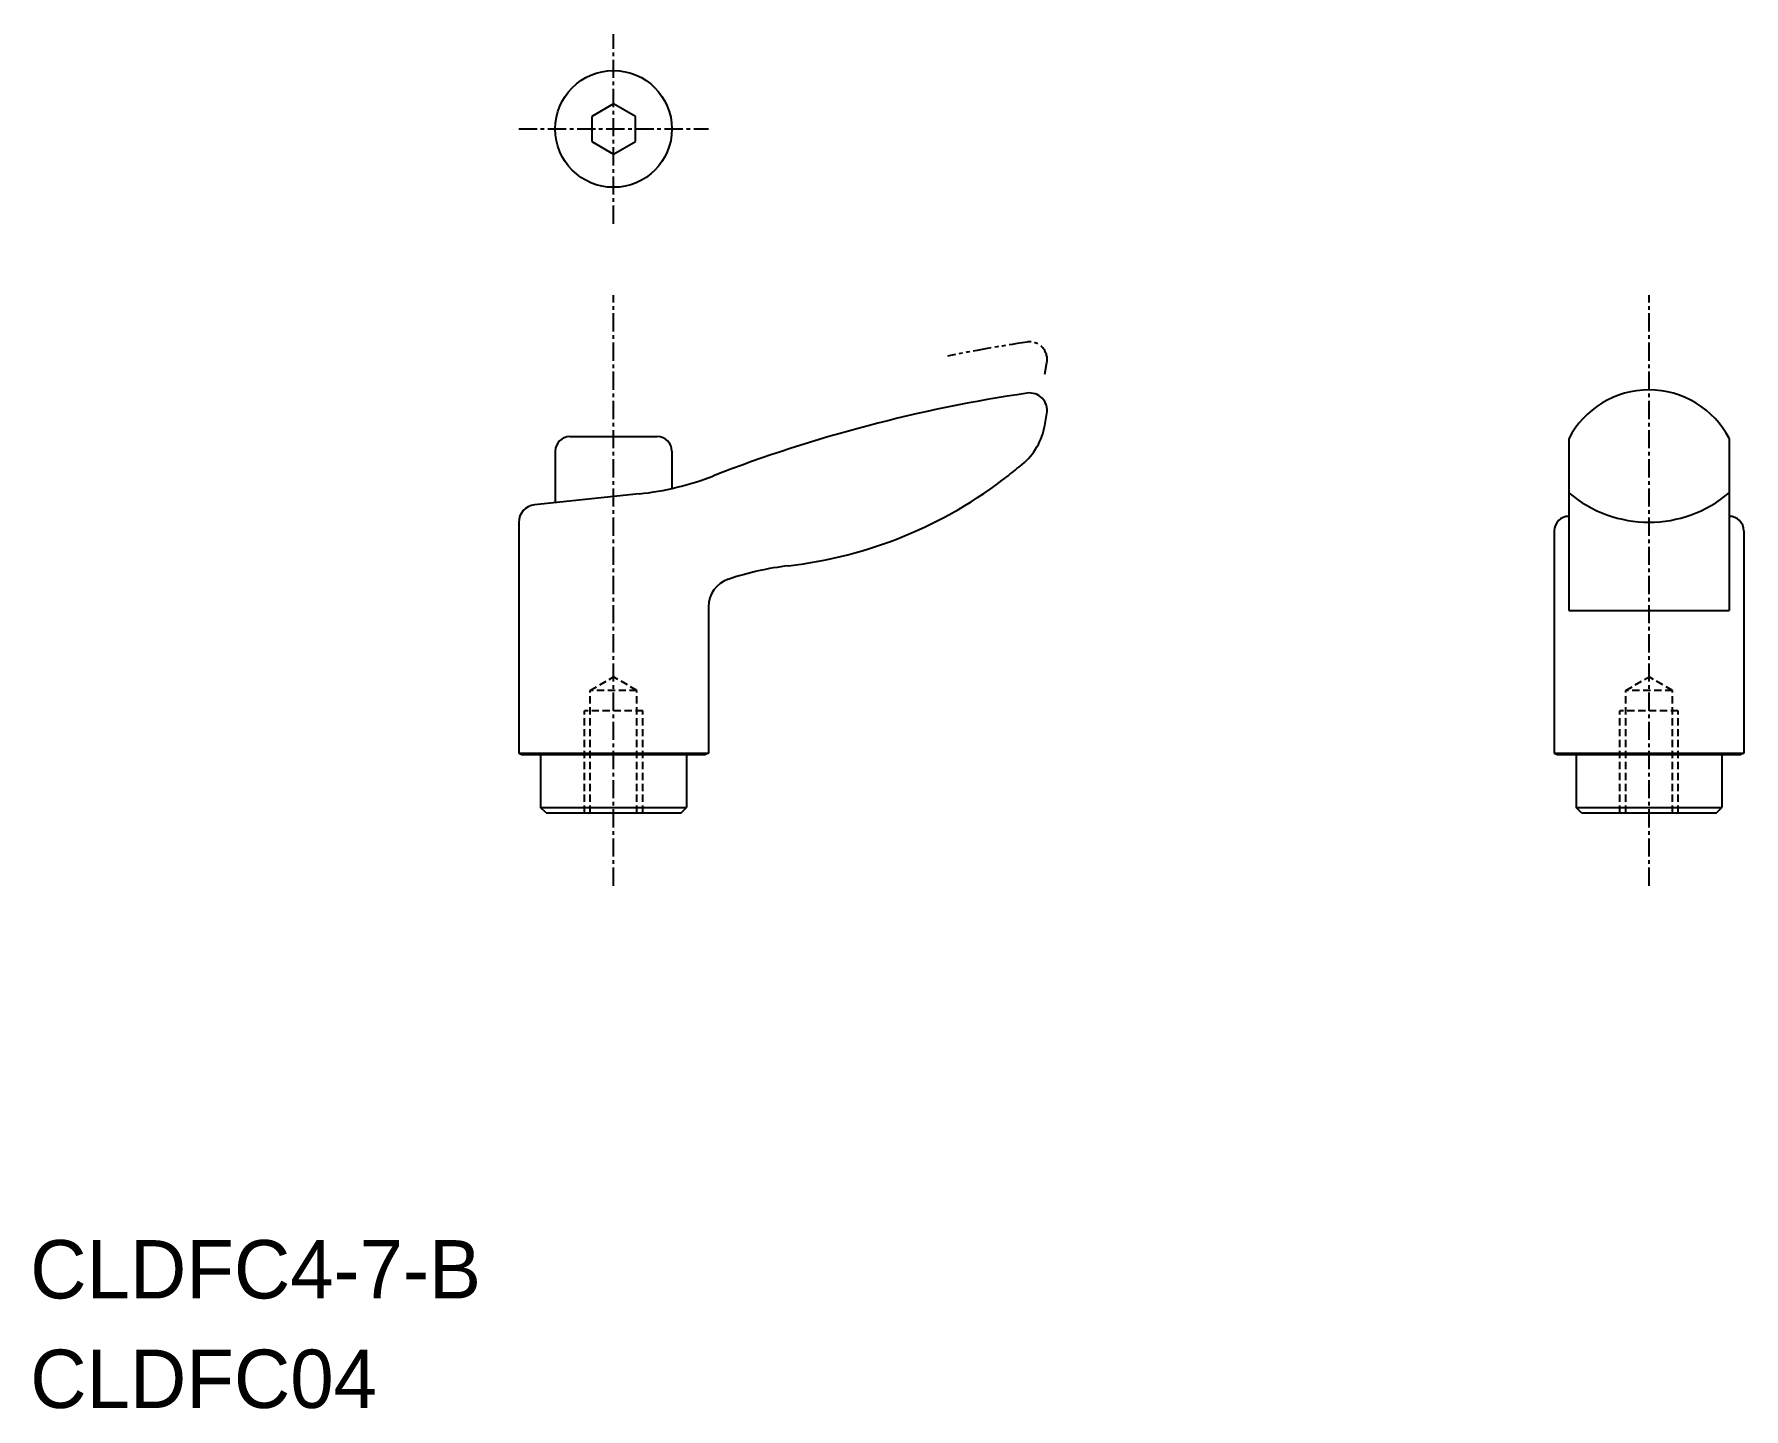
# Model space of a CAD drawing. Extents: x 0 to 117, y 0 to 94.
import ezdxf

# ---------------------------------------------------------------- set-up
doc = ezdxf.new("R2010")
doc.units = 0
for name, pattern in [('CENTER', [2, 1.25, -0.25, 0.25, -0.25]), ('DASHED', [0.75, 0.5, -0.25]), ('PHANTOM', [2.5, 1.25, -0.25, 0.25, -0.25, 0.25, -0.25])]:
    doc.linetypes.add(name, pattern=pattern)
doc.layers.get('0').update_dxf_attribs({"linetype": 'CONTINUOUS'})
doc.layers.add('CENTER', color=1, linetype='CENTER')

msp = doc.modelspace()

# ---------------------------------------------------------------- linework, layer by layer
at = {"color": 1, "linetype": 'CENTER'}
for p, q in [((40, 81.19), (40, 94.19)), ((33.5, 87.69), (46.5, 87.69))]:
    msp.add_line(p, q, dxfattribs=at)
at = {"color": 7, "linetype": 'CONTINUOUS'}
for p, q in [((40, 89.42), (38.5, 88.55)), ((41.5, 88.55), (40, 89.42)), ((38.5, 88.55), (38.5, 86.82)), ((41.5, 86.82), (41.5, 88.55)), ((38.5, 86.82), (40, 85.96)), ((40, 85.96), (41.5, 86.82)), ((69.57, 67.37), (69.71, 68.18)), ((37, 66.6), (43, 66.6)), ((105.5, 66.45), (105.5, 54.67)), ((116.5, 66.45), (116.5, 54.67)), ((36, 65.6), (36, 62.07)), ((44, 65.6), (44, 63.09)), ((41.75, 62.67), (34.57, 61.91)), ((33.5, 60.72), (33.5, 44.89)), ((104.5, 60.13), (104.5, 44.89)), ((117.5, 60.13), (117.5, 44.89)), ((46.5, 54.92), (46.5, 44.89)), ((105.5, 54.67), (116.5, 54.67)), ((33.5, 44.89), (46.5, 44.89)), ((33.5, 44.89), (33.7, 44.8)), ((33.7, 44.8), (46.3, 44.8)), ((33.7, 44.8), (46.3, 44.8)), ((35, 44.8), (35, 41.17)), ((45, 44.8), (45, 41.17)), ((46.5, 44.89), (46.3, 44.8)), ((104.5, 44.89), (117.5, 44.89)), ((104.5, 44.89), (104.7, 44.8)), ((104.7, 44.8), (117.3, 44.8)), ((106, 44.8), (106, 41.17)), ((116, 44.8), (116, 41.17)), ((117.5, 44.89), (117.3, 44.8)), ((35, 41.17), (45, 41.17)), ((35.37, 40.8), (35, 41.17)), ((44.63, 40.8), (45, 41.17)), ((106, 41.17), (116, 41.17)), ((106.37, 40.8), (106, 41.17)), ((115.63, 40.8), (116, 41.17)), ((35.37, 40.8), (44.63, 40.8)), ((106.37, 40.8), (115.63, 40.8))]:
    msp.add_line(p, q, dxfattribs=at)
at = {"color": 3, "linetype": 'PHANTOM'}
msp.add_line((69.57, 70.87), (69.71, 71.68), dxfattribs=at)
at = {"color": 3, "linetype": 'DASHED'}
for p, q in [((38.4, 49.2), (40, 50.12)), ((41.6, 49.2), (40, 50.12)), ((109.4, 49.2), (111, 50.12)), ((112.6, 49.2), (111, 50.12)), ((38.4, 40.8), (38.4, 49.2)), ((41.6, 49.2), (38.4, 49.2)), ((41.6, 40.8), (41.6, 49.2)), ((109.4, 40.8), (109.4, 49.2)), ((112.6, 49.2), (109.4, 49.2)), ((112.6, 40.8), (112.6, 49.2)), ((38, 40.8), (38, 47.8)), ((42, 47.8), (38, 47.8)), ((42, 40.8), (42, 47.8)), ((109, 40.8), (109, 47.8)), ((113, 47.8), (109, 47.8)), ((113, 40.8), (113, 47.8))]:
    msp.add_line(p, q, dxfattribs=at)
at = {"color": 7, "linetype": 'CONTINUOUS'}
msp.add_circle((40, 87.69), 4, dxfattribs=at)
at = {"color": 3, "linetype": 'PHANTOM'}
for centre, radius, start, end in [((82.91, -25.86), 100, 98.3651, 101.551), ((68.53, 71.89), 1.2, 350, 98.3651)]:
    msp.add_arc(centre, radius, start, end, dxfattribs=at)
at = {"color": 7, "linetype": 'CONTINUOUS'}
for centre, radius, start, end in [((82.91, -29.36), 100, 98.3651, 111.1362), ((68.53, 68.39), 1.2, 350, 98.3651), ((111, 63.6), 6.2, 27.3186, 152.6814), ((65.14, 68.15), 4.5, 309.792, 350), ((37, 65.6), 1, 90, 180), ((43, 65.6), 1, 0, 90), ((42.42, 95.43), 40, 308.0212, 309.792), ((39.64, 82.56), 20, 276.0574, 291.1362), ((48.58, 87.55), 30, 276.5446, 308.0212), ((111, 69.24), 8.51, 229.6855, 310.3145), ((34.7, 60.72), 1.2, 96.0574, 180), ((105.5, 60.13), 1, 90.2832, 180), ((116.5, 60.13), 1, 0, 89.7168), ((54.28, 37.87), 20, 96.5446, 108.7225), ((48.5, 54.92), 2, 108.7225, 180)]:
    msp.add_arc(centre, radius, start, end, dxfattribs=at)
at = {"layer": 'CENTER', "color": 1, "linetype": 'CENTER'}
for p, q in [((40, 35.8), (40, 76.3)), ((111, 35.8), (111, 76.3))]:
    msp.add_line(p, q, dxfattribs=at)

# ---------------------------------------------------------------- texts
at = {"color": 7, "linetype": 'CONTINUOUS'}
for s, p in [('CLDFC4-7-B', (0, 7.51)), ('CLDFC04', (0, 0))]:
    msp.add_text(s, height=4, dxfattribs=at).set_placement(p)

doc.saveas('drawing.dxf')
